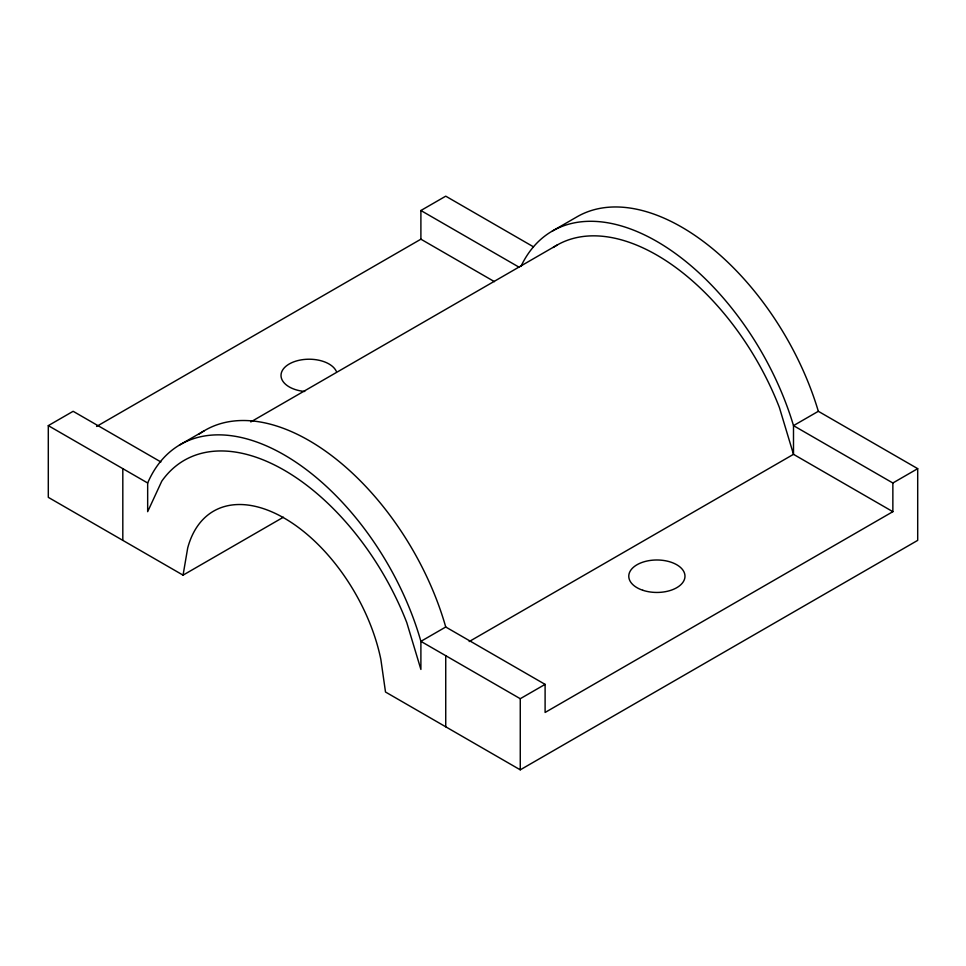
<?xml version="1.0" encoding="UTF-8"?>
<svg xmlns="http://www.w3.org/2000/svg" width="966" height="966" viewBox="0 0 966 966"><rect width="100%" height="100%" fill="white"/><g stroke="black" fill="none" stroke-linecap="round" stroke-linejoin="round"><path stroke-width="1.45" d="M160.887 461.953L73.138 411.299L48.3 425.632L48.3 497.345L183.057 575.144L187.706 547.951A141.398 81.639 60 0 1 284.282 518.138A141.398 81.639 60 0 1 380.858 659.464L385.506 692.018L520.263 769.83L917.7 540.368L917.7 468.655L818.335 411.299A209.211 120.786 60 0 0 577.185 216.722L552.335 231.055M96.588 426.441L420.898 239.194L420.898 210.516L445.737 196.17L533.486 246.837M179.386 445.121L204.224 430.776M250.774 421.925L556.851 245.207M183.057 575.144L283.4 517.208M818.335 411.299L793.497 425.632L793.497 454.322L469.186 641.557M520.915 266.459A209.211 120.786 60 0 1 657.725 241.947A209.211 120.786 60 0 1 793.497 425.632L892.862 483L892.862 511.678L545.102 712.461L545.102 684.375L445.737 627.006L420.898 641.352L420.898 669.438L406.795 622.635A200.059 115.509 60 0 0 161.769 481.177L147.665 511.678L147.665 483L48.3 425.632M892.862 483L917.7 468.655M147.665 483A207.787 119.965 60 0 1 284.451 455.034A207.787 119.965 60 0 1 420.898 641.352L520.263 698.708L545.102 684.375M420.898 210.516L518.971 267.135M420.898 239.194L494.447 281.661M892.862 511.678L793.497 454.322L779.393 407.519A200.059 115.509 60 0 0 553.204 247.477M520.263 698.708L520.263 769.83M445.737 655.685L445.737 726.806M122.815 468.655L122.815 540.368M304.725 391.471A28.099 16.229 0 0 1 281.021 375.158A28.099 16.229 0 0 1 305.691 359.34A28.099 16.229 0 0 1 336.265 371.246M199.238 434.048A207.787 119.965 60 0 1 445.737 627.006M642.825 590.274A28.099 16.229 0 0 0 684.979 576.219A28.099 16.229 0 0 0 642.825 562.164A28.099 16.229 0 0 0 642.825 590.274"/></g></svg>
